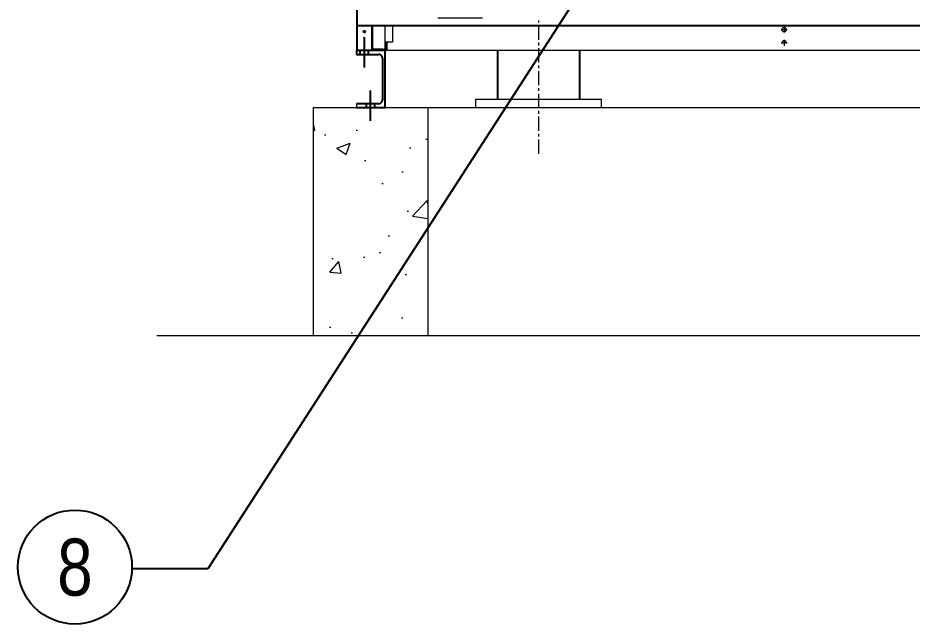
# Model space of a CAD drawing. Header units: millimetres. Extents: x -661502 to 32907, y -140885 to 22606.
# Drawn here: x 21832 to 24184, y 7885 to 9480 of the extents above; entities that cross this region are included whole.
import ezdxf
from ezdxf import colors
from ezdxf.entities.mleader import LeaderData, LeaderLine
from ezdxf.enums import TextEntityAlignment as Align
from ezdxf.math import Vec2, Vec3

# ---------------------------------------------------------------- set-up
doc = ezdxf.new("R2010")
doc.units = ezdxf.units.MM
for name, pattern in [('CENTER', [2, 1.25, -0.25, 0.25, -0.25]), ('CENTERX2', [4, 2.5, -0.5, 0.5, -0.5]), ('HIDDEN', [0.375, 0.25, -0.125]), ('HIDDENX2', [0.75, 0.5, -0.25])]:
    doc.linetypes.add(name, pattern=pattern)
for name, color, linetype in [('center', 1, 'CENTER'), ('HIDD', 2, 'HIDDENX2'), ('냉각탑_dim', 1, 'Continuous'), ('냉각탑_text', 3, 'Continuous'), ('냉각탑_기초', 23, 'Continuous')]:
    doc.layers.add(name, color=color, linetype=linetype)
doc.styles.get("Standard").update_dxf_attribs({"font": 'arial.ttf'})

# ---------------------------------------------------------------- blocks, each defined once
blk = doc.blocks.new('2')
at = {"color": 7, "lineweight": 20, "ltscale": 0.280701}
for p, q in [((22722.1, 9520.6), (22722.1, 9417)), ((22797.1, 9458.8), (22797.1, 9399)), ((22817.1, 9458.8), (22817.1, 9415.8)), ((23847.1, 9456.6), (23847.1, 9441)), ((22739.2, 9443.8), (22747, 9443.8)), ((22743.1, 9447.7), (22743.1, 9439.9)), ((23839.3, 9448.8), (23854.9, 9448.8)), ((22817.1, 9415.8), (22797.1, 9415.8)), ((22800.3, 9415.8), (22800.3, 9397)), ((22802.3, 9413.8), (22802.3, 9393.8)), ((23839.3, 9413.8), (23854.9, 9413.8)), ((23847.1, 9421.6), (23847.1, 9406)), ((22727.3, 9393.8), (22791.9, 9393.8)), ((22764.1, 9397.9), (22764.1, 9397.2)), ((22764.1, 9397.9), (22791.9, 9397.9)), ((22791.9, 9397.9), (22764.1, 9397.9)), ((22791.9, 9397), (22764.1, 9397)), ((22766.1, 9397), (22766.1, 9397.9)), ((22766.1, 9397.2), (22769.5, 9397.2)), ((22768.1, 9397), (22768.1, 9397.2)), ((22791.9, 9397.9), (22791.9, 9397)), ((22796.5, 9397), (22791.9, 9397)), ((22802.3, 9393.8), (22791.9, 9393.8)), ((22796.2, 9396), (22794.8, 9397)), ((22797.1, 9397), (22797.1, 9399)), ((22797.1, 9398.5), (22800.3, 9398.5)), ((22802.3, 9397), (22797.1, 9397)), ((22800.3, 9399), (22802.3, 9399))]:
    blk.add_line(p, q, dxfattribs=at)
at = {"lineweight": 20}
blk.add_line((22936.1, 9479.8), (23054.1, 9479.8), dxfattribs=at)
at = {"color": 1, "linetype": 'CENTERX2', "ltscale": 50}
for p, q in [((22743.1, 9348.8), (22743.1, 9428.8)), ((22759.6, 9208.8), (22759.6, 9288.8))]:
    blk.add_line(p, q, dxfattribs=at)
at = {"color": 7, "lineweight": 25, "ltscale": 0.008333}
blk.add_line((22722.1, 9393.8), (22722.1, 9383.8), dxfattribs=at)
at = {"color": 7, "lineweight": 25, "ltscale": 0.125}
for p, q in [((22797.1, 9393.8), (22722.1, 9393.8)), ((22722.1, 9243.8), (22797.1, 9243.8))]:
    blk.add_line(p, q, dxfattribs=at)
at = {"color": 7, "lineweight": 25, "ltscale": 0.05125}
for p, q in [((22722.1, 9383.8), (22780.6, 9383.8)), ((22780.6, 9253.8), (22722.1, 9253.8))]:
    blk.add_line(p, q, dxfattribs=at)
for p, q in [((22732.1, 9383.8), (22732.1, 9393.8)), ((22754.1, 9383.8), (22754.1, 9393.8)), ((22748.6, 9243.8), (22748.6, 9253.8)), ((22770.6, 9243.8), (22770.6, 9253.8))]:
    blk.add_line(p, q)
at = {"ltscale": 25}
blk.add_line((22797.1, 9393.8), (22797.1, 9243.8), dxfattribs=at)
at = {"lineweight": 5}
for p, q in [((25947.1, 9393.8), (22797.1, 9393.8)), ((22797.1, 9243.8), (25947.1, 9243.8))]:
    blk.add_line(p, q, dxfattribs=at)
at = {"color": 0, "ltscale": 30}
for p, q in [((23093.2, 9393.8), (23093.2, 9265.9)), ((23309.2, 9393.8), (23309.2, 9265.9))]:
    blk.add_line(p, q, dxfattribs=at)
at = {"color": 7, "lineweight": 25, "ltscale": 0.091667}
blk.add_line((22790.6, 9373.8), (22790.6, 9263.8), dxfattribs=at)
at = {"color": 7, "lineweight": 15}
for p, q in [((23036.6, 9265.9), (23366.6, 9265.9)), ((23036.6, 9243.9), (23036.6, 9265.9)), ((23366.6, 9243.9), (23366.6, 9265.9)), ((23036.6, 9243.9), (23366.6, 9243.9))]:
    blk.add_line(p, q, dxfattribs=at)
at = {"color": 7, "lineweight": 15, "ltscale": 0.0625}
blk.add_line((22722.1, 9253.8), (22722.1, 9243.8), dxfattribs=at)
at = {"color": 7, "lineweight": 20, "ltscale": 0.280701}
for centre, radius in [((23847.1, 9448.8), 6), ((22743.1, 9443.8), 3)]:
    blk.add_circle(centre, radius, dxfattribs=at)
at = {"color": 7, "lineweight": 20}
blk.add_circle((22743.1, 9443.8), 3, dxfattribs=at)
at = {"color": 7, "lineweight": 20, "ltscale": 0.280701}
for centre, radius, start, end in [((23847.1, 9413.8), 6, 0, 180), ((22760.7, 9397.2), 3.4, 270, 270.9138), ((22760.7, 9397.2), 3.4, 356.6277, 360), ((22763.2, 9397.2), 0.955, 347.8464, 359.9343), ((22791.9, 9399), 5.2, 270, 360)]:
    blk.add_arc(centre, radius, start, end, dxfattribs=at)
at = {"color": 7, "lineweight": 25}
for centre, start, end in [((22780.6, 9373.8), 0, 90), ((22780.6, 9263.8), 270, 0)]:
    blk.add_arc(centre, 10, start, end, dxfattribs=at)
at = {"color": 7, "lineweight": 20, "ltscale": 0.280701}
blk.add_open_spline([(22796.5, 9397), (22796.7, 9397.4), (22796.9, 9397.8), (22797.1, 9398.2), (22797.1, 9398.6), (22797.1, 9399)], degree=5, dxfattribs=at)
at = {"layer": 'center', "lineweight": 20}
for p, q in [((22722.1, 12593.8), (22722.1, 9393.8)), ((22722.1, 9458.8), (26022.1, 9458.8)), ((22764.1, 9458.8), (22764.1, 9393.8)), ((22722.1, 9393.8), (22764.1, 9393.8))]:
    blk.add_line(p, q, dxfattribs=at)
at = {"layer": 'center', "lineweight": 20, "ltscale": 30}
blk.add_line((23201.8, 9122.4), (23201.8, 9472.5), dxfattribs=at)
at = {"layer": 'HIDD', "linetype": 'HIDDEN', "lineweight": 20}
for p, q in [((22724.1, 9516.8), (22724.1, 9393.8)), ((22724.1, 9460.8), (26022.1, 9460.8)), ((22762.1, 9458.8), (22762.1, 9395.8)), ((22724.1, 9395.8), (22762.1, 9395.8))]:
    blk.add_line(p, q, dxfattribs=at)

msp = doc.modelspace()

# ---------------------------------------------------------------- hatches: boundary and pattern name
at = {"layer": '냉각탑_기초', "lineweight": 20, "ltscale": 30}
h = msp.add_hatch(dxfattribs=at)
h.set_pattern_fill('AR-CONC', color=256, scale=50, style=0)
h.set_pattern_definition([(50, (7981.1, -7297.53), (358.63, -31.376), [37.5, -412.5]), (355, (7981.1, -7297.53), (-69.3757, 376.096), [30, -330]), (100.4514, (8011, -7300.14), (289.2547, 344.72), [31.87, -350.571]), (46.1842, (7981.1, -7197.53), (533.6205, -82.7595), [56.25, -618.75]), (96.6356, (8025.57, -7204.4), (467.331, 487.059), [47.805, -525.856]), (351.1842, (7981.1, -7197.5), (467.331, 487.059), [45, -495]), (21, (8031.1, -7222.53), (298.4535, -201.3094), [37.5, -412.5]), (326, (8031.1, -7222.53), (121.6577, 362.575), [30, -330]), (71.4514, (8055.97, -7239.3), (420.1113, 161.265), [31.87, -350.571]), (37.5, (7981.1, -7297.53), (6.0799, 166.4469), [0, -326, 0, -335, 0, -331.25]), (7.5, (7981.1, -7297.53), (131.5348, 197.2059), [0, -191, 0, -318.5, 0, -126.25]), (327.5, (7869.6, -7297.53), (266.9112, -11.2774), [0, -125, 0, -390, 0, -517.5]), (317.5, (7819.6, -7297.53), (291.593, 50.0525), [0, -162.5, 0, -259, 0, -367.5])])
h.paths.add_polyline_path([(22909.6, 9243.8), (22609.6, 9243.8), (22609.6, 8643.8), (22909.6, 8643.8)])

# ---------------------------------------------------------------- linework, layer by layer
at = {"layer": '냉각탑_dim', "linetype": 'ByBlock', "lineweight": -3}
msp.add_circle((21982, 8034.7), 150, dxfattribs=at)
at = {"layer": '냉각탑_기초', "lineweight": 20, "ltscale": 30}
msp.add_line((22197.5, 8643.8), (26641.2, 8643.8), dxfattribs=at)
msp.add_lwpolyline([(22609.6, 8643.8), (22609.6, 9243.8), (22909.6, 9243.8), (22909.6, 8643.8)], dxfattribs=at)

# ---------------------------------------------------------------- block references
msp.add_blockref('2', (0, 0))

# ---------------------------------------------------------------- texts
at = {"layer": '냉각탑_text', "width": 0.8}
msp.add_text('8', height=150, dxfattribs=at).set_placement((21982, 8034.7), align=Align.MIDDLE_CENTER)

# ---------------------------------------------------------------- leaders
at = {"layer": '냉각탑_dim', "lineweight": -3}
ml = msp.add_multileader_mtext('Standard', dxfattribs=at)
ml.set_content('')
ml.set_leader_properties(color=256)
ml.build(insert=Vec2(0, 0))
ml.multileader.update_dxf_attribs({"text_right_attachment_type": 6, "dogleg_length": 5, "arrow_head_size": 199.5, "scale": 30})
ctx = ml.context
ctx.base_point, ctx.scale, ctx.char_height, ctx.arrow_head_size, ctx.landing_gap_size, ctx.plane_origin = Vec3(22131.9, 8030), 30, 7.18, 199.5, 3.59, Vec3(23636.8, 8355.7)
ctx.right_attachment, ctx.text_align_type = 6, 2
notes = []
notes.append((ctx, [(0, (1, 1, 0), (22331.4, 8030), (-1, 0), 199.5, [(0, [(23506.8, 9852.6)], 0, [])])]))
ctx.mtext, ml.multileader.dxf.content_type = None, 0
for ctx, leaders in notes:
    for number, flags, end, landing, length, lines in leaders:
        leader = LeaderData()
        leader.index, (leader.has_last_leader_line, leader.has_dogleg_vector, leader.attachment_direction) = number, flags
        leader.last_leader_point, leader.dogleg_vector, leader.dogleg_length = Vec3(end), Vec3(landing), length
        for number, points, colour, breaks in lines:
            line = LeaderLine()
            line.index, line.vertices, line.color, line.breaks = number, Vec3.list(points), colors.encode_raw_color(colour), breaks
            leader.lines.append(line)
        ctx.leaders.append(leader)

doc.saveas('drawing.dxf')
